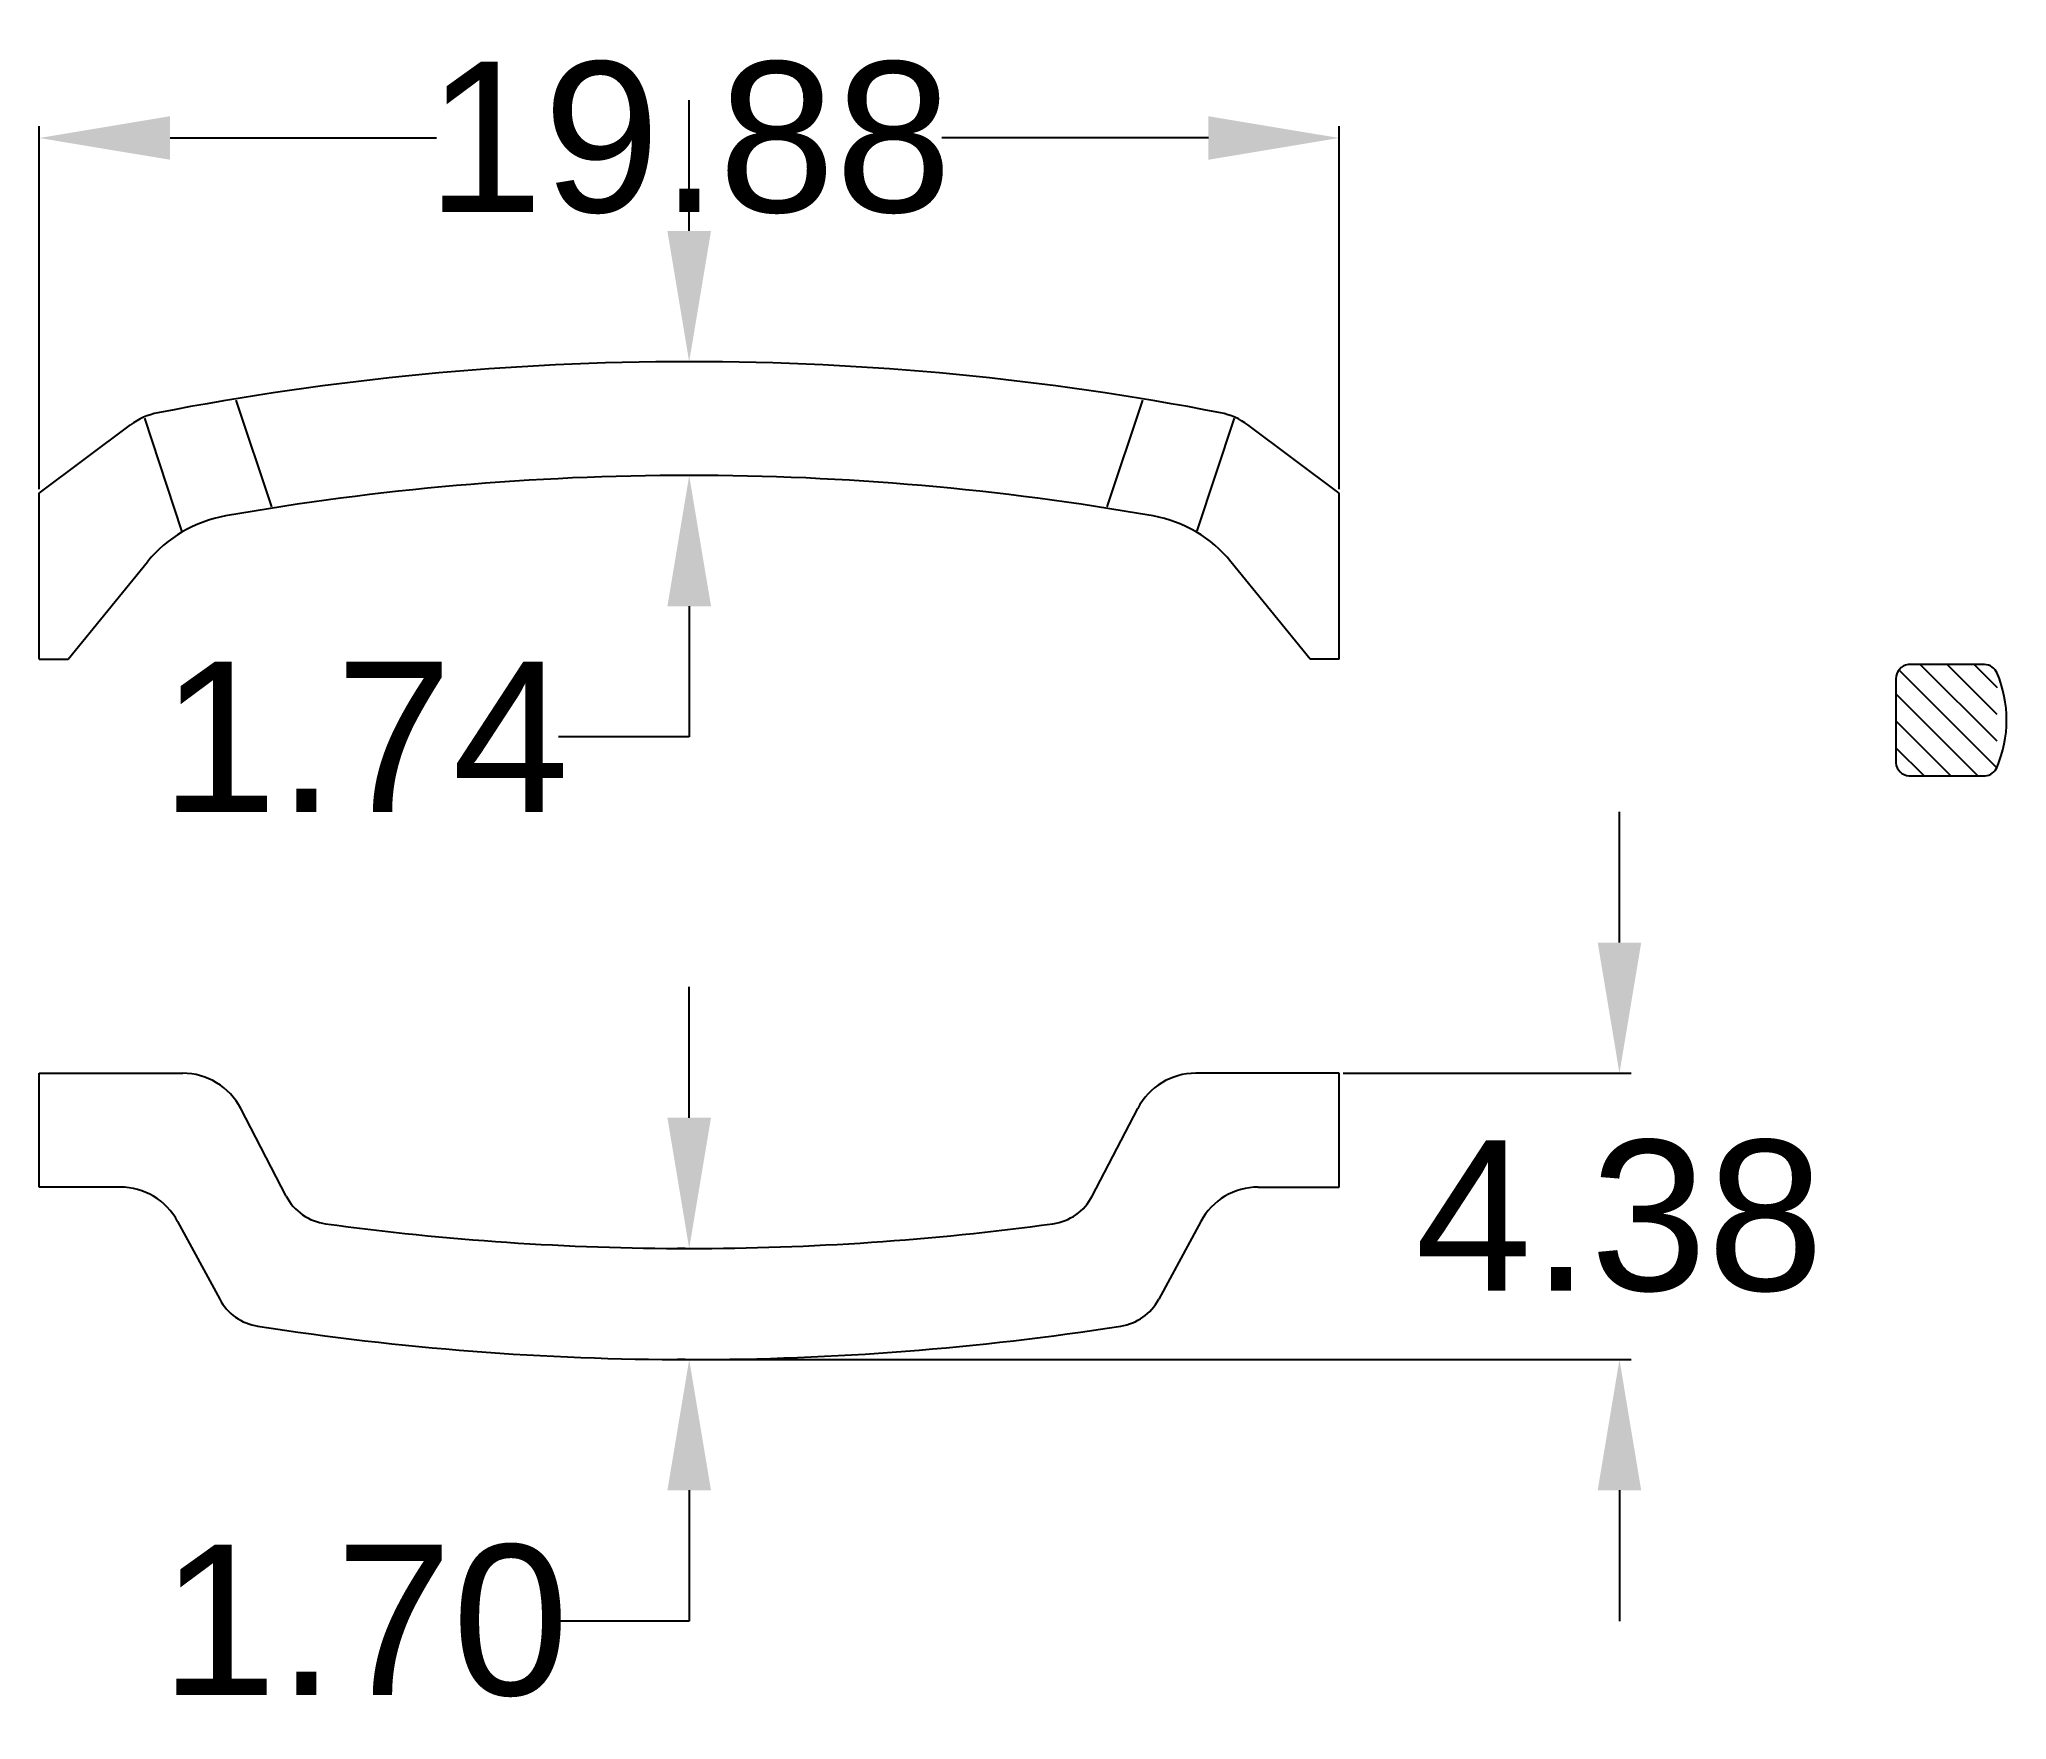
# Model space of a CAD drawing. Header units: millimetres. Extents: x 2399.6 to 2429.7, y 1974.8 to 2000.5.
import ezdxf

# ---------------------------------------------------------------- set-up
doc = ezdxf.new("R2010")
doc.units = ezdxf.units.MM
doc.styles.get("Standard").update_dxf_attribs({"font": 'arial.ttf'})
doc.dimstyles.new('Standard$0', dxfattribs={"dimtxt": 2.3, "dimasz": 2, "dimexe": 1, "dimexo": 1, "dimgap": 1, "dimtad": 0, "dimtih": 1, "dimtoh": 1, "dimdec": 1, "dimzin": 0, "dimdsep": 46, "dimtxsty": 'Standard', "dimcen": 0, "dimclrd": 4, "dimclre": 4, "dimclrt": 4, "dimadec": 1, "dimazin": 0, "dimtfac": 1, "dimtdec": 1, "dimtofl": 0, "dimtmove": 0, "dimatfit": 0, "dimfxl": 1, "dimtolj": 1, "dimtzin": 0, "dimarcsym": 0})

# ---------------------------------------------------------------- blocks, each defined once
blk = doc.blocks.new('*D6')
at = {"color": 0, "lineweight": -2, "transparency": 16777216}
for p, q in [((2399.566, 1993.616), (2399.566, 1999.17)), ((2419.451, 1993.616), (2419.451, 1999.17)), ((2401.566, 1998.99), (2405.644, 1998.99)), ((2417.451, 1998.99), (2413.373, 1998.99))]:
    blk.add_line(p, q, dxfattribs=at)
at = {"color": 0, "transparency": 16777216}
for points in [[(2401.566, 1999.323), (2401.566, 1998.657), (2399.566, 1998.99)], [(2417.451, 1999.323), (2417.451, 1998.657), (2419.451, 1998.99)]]:
    blk.add_solid(points, dxfattribs=at)
at = {"layer": 'Defpoints', "color": 0, "transparency": 16777216}
for p in [(2419.451, 1998.99), (2399.566, 1993.554), (2419.451, 1993.554)]:
    blk.add_point(p, dxfattribs=at)
at = {"color": 0, "lineweight": 9, "transparency": 16777216, "insert": (2409.508, 1998.99), "char_height": 2.3, "attachment_point": 5}
blk.add_mtext('\\A1;19.88', dxfattribs=at)
blk = doc.blocks.new('*D7')
at = {"color": 0, "lineweight": -2, "transparency": 16777216}
for p, q in [((2409.508, 1997.567), (2409.508, 1999.567)), ((2409.446, 1995.567), (2409.328, 1995.567)), ((2409.446, 1993.827), (2409.328, 1993.827)), ((2409.508, 1991.827), (2409.508, 1989.827)), ((2409.508, 1989.827), (2407.508, 1989.827))]:
    blk.add_line(p, q, dxfattribs=at)
at = {"color": 0, "transparency": 16777216}
for points in [[(2409.175, 1997.567), (2409.842, 1997.567), (2409.508, 1995.567)], [(2409.175, 1991.827), (2409.842, 1991.827), (2409.508, 1993.827)]]:
    blk.add_solid(points, dxfattribs=at)
at = {"layer": 'Defpoints', "color": 0, "transparency": 16777216}
for p in [(2409.509, 1995.567), (2409.508, 1993.827), (2409.508, 1993.827)]:
    blk.add_point(p, dxfattribs=at)
at = {"color": 0, "lineweight": 9, "transparency": 16777216, "insert": (2404.544, 1989.827), "char_height": 2.3, "attachment_point": 5}
blk.add_mtext('\\A1;1.74', dxfattribs=at)
blk = doc.blocks.new('*D8')
at = {"color": 0, "lineweight": -2, "transparency": 16777216}
for p, q in [((2423.74, 1986.681), (2423.74, 1988.681)), ((2419.513, 1984.681), (2423.92, 1984.681)), ((2409.571, 1980.301), (2423.92, 1980.301)), ((2423.74, 1978.301), (2423.74, 1976.301))]:
    blk.add_line(p, q, dxfattribs=at)
at = {"color": 0, "transparency": 16777216}
for points in [[(2423.407, 1986.681), (2424.073, 1986.681), (2423.74, 1984.681)], [(2423.407, 1978.301), (2424.073, 1978.301), (2423.74, 1980.301)]]:
    blk.add_solid(points, dxfattribs=at)
at = {"layer": 'Defpoints', "color": 0, "transparency": 16777216}
for p in [(2419.451, 1984.681), (2409.508, 1980.301), (2423.74, 1980.301)]:
    blk.add_point(p, dxfattribs=at)
at = {"color": 0, "lineweight": 9, "transparency": 16777216, "insert": (2423.74, 1982.491), "char_height": 2.3, "attachment_point": 5}
blk.add_mtext('\\A1;4.38', dxfattribs=at)
blk = doc.blocks.new('*D9')
at = {"color": 0, "lineweight": -2, "transparency": 16777216}
for p, q in [((2409.508, 1984.001), (2409.508, 1986.001)), ((2409.446, 1982.001), (2409.328, 1982.001)), ((2409.446, 1980.301), (2409.328, 1980.301)), ((2409.508, 1978.301), (2409.508, 1976.301)), ((2409.508, 1976.301), (2407.508, 1976.301))]:
    blk.add_line(p, q, dxfattribs=at)
at = {"color": 0, "transparency": 16777216}
for points in [[(2409.175, 1984.001), (2409.842, 1984.001), (2409.508, 1982.001)], [(2409.175, 1978.301), (2409.842, 1978.301), (2409.508, 1980.301)]]:
    blk.add_solid(points, dxfattribs=at)
at = {"layer": 'Defpoints', "color": 0, "transparency": 16777216}
for p in [(2409.508, 1982.001), (2409.508, 1980.301), (2409.508, 1980.301)]:
    blk.add_point(p, dxfattribs=at)
at = {"color": 0, "lineweight": 9, "transparency": 16777216, "insert": (2404.543, 1976.301), "char_height": 2.3, "attachment_point": 5}
blk.add_mtext('\\A1;1.70', dxfattribs=at)

msp = doc.modelspace()

# ---------------------------------------------------------------- hatches: boundary and pattern name
h = msp.add_hatch()
h.set_pattern_fill('ANSI31', color=6, scale=2.331, angle=-90)
h.set_pattern_definition([(315, (2609.19184, 2836.9551), (0.20603324, 0.20603324), [])])
edge = h.paths.add_edge_path()
edge.add_arc((2428.189, 1989.451), 0.222, 185.3724, 264.6387)
edge.add_line((2428.168, 1989.23), (2429.334, 1989.23))
edge.add_arc((2429.312, 1989.451), 0.222, 275.6775, 337.4624)
edge.add_line((2429.517, 1989.366), (2429.518, 1990.801))
edge.add_arc((2429.314, 1990.714), 0.222, 23.0768, 87.2864)
edge.add_line((2429.325, 1990.936), (2428.157, 1990.936))
edge.add_arc((2428.192, 1990.715), 0.224, 99.0184, 179.9333)
edge.add_line((2427.968, 1990.715), (2427.968, 1989.43))

# ---------------------------------------------------------------- linework, layer by layer
at = {"color": 7}
for p, q in [((2399.566, 1993.554), (2400.96, 1994.6)), ((2419.451, 1993.554), (2418.057, 1994.6)), ((2399.566, 1991.017), (2399.566, 1993.554)), ((2419.451, 1991.017), (2419.451, 1993.554)), ((2400.007, 1991.017), (2401.22, 1992.507)), ((2419.01, 1991.017), (2417.797, 1992.507)), ((2399.566, 1991.017), (2400.007, 1991.017)), ((2419.451, 1991.017), (2419.01, 1991.017)), ((2399.566, 1984.681), (2401.76, 1984.681)), ((2399.566, 1983.825), (2399.566, 1984.681)), ((2399.566, 1982.94), (2399.566, 1984.681)), ((2419.451, 1984.681), (2417.257, 1984.681)), ((2419.451, 1982.94), (2419.451, 1984.681)), ((2403.343, 1982.802), (2402.647, 1984.142)), ((2415.673, 1982.802), (2416.37, 1984.142)), ((2400.802, 1982.94), (2399.566, 1982.94)), ((2418.215, 1982.94), (2419.451, 1982.94)), ((2401.682, 1982.415), (2402.326, 1981.223)), ((2417.335, 1982.415), (2416.691, 1981.223))]:
    msp.add_line(p, q, dxfattribs=at)
for points in [[(2402.574, 1994.981), (2403.117, 1993.345)], [(2416.443, 1994.981), (2415.9, 1993.345)], [(2401.173, 1994.701), (2401.743, 1992.982)], [(2417.844, 1994.701), (2417.274, 1992.982)]]:
    msp.add_lwpolyline(points, dxfattribs=at)
msp.add_lwpolyline([(2428.157, 1990.936, 0.368498), (2427.968, 1990.715), (2427.968, 1989.43, 0.360349), (2428.168, 1989.23), (2429.334, 1989.23, 0.276314), (2429.517, 1989.366, 0.203127), (2429.518, 1990.801, 0.287735), (2429.325, 1990.936)], format="xyb", close=True)
for centre, radius, start, end in [((2409.508, 1952.882), 42.685, 89.9999, 100.9804), ((2409.508, 1952.882), 42.685, 79.0196, 90.0001), ((2401.573, 1993.784), 1.02, 100.9804, 126.8965), ((2417.444, 1993.784), 1.02, 53.1035, 79.0196), ((2409.508, 1952.882), 40.945, 89.9999, 99.9801), ((2409.508, 1952.882), 40.945, 80.0199, 90.0001), ((2402.756, 1991.257), 1.98, 99.9801, 140.8614), ((2416.261, 1991.257), 1.98, 39.1386, 80.0199), ((2401.76, 1983.681), 1, 27.4686, 90), ((2417.257, 1983.681), 1, 90, 152.5314), ((2400.802, 1981.94), 1, 28.3525, 90), ((2404.053, 1983.171), 0.8, 207.4686, 262.2395), ((2414.964, 1983.171), 0.8, 277.7605, 332.5314), ((2418.215, 1981.94), 1, 90, 151.6475), ((2409.508, 2023.2), 41.199, 262.2395, 270), ((2409.508, 2023.2), 41.199, 270, 277.7605), ((2403.03, 1981.603), 0.8, 208.3525, 261.1475), ((2415.987, 1981.603), 0.8, 278.8525, 331.6475), ((2409.508, 2023.2), 42.899, 261.1475, 270), ((2409.508, 2023.2), 42.899, 270, 278.8525)]:
    msp.add_arc(centre, radius, start, end, dxfattribs=at)

# ---------------------------------------------------------------- dimensions: what is measured, and where the dimension line sits
at = {"color": 3, "lineweight": 9}
dim = msp.add_linear_dim(base=(2419.4506, 1998.9899), p1=(2399.5664, 1993.5536), p2=(2419.4506, 1993.5536), dimstyle='Standard$0', override={"dimexe": 0.18, "dimexo": 0.0625, "dimgap": 0.09, "dimdec": 2, "dimcen": 0.09, "dimclrd": 0, "dimclre": 0, "dimclrt": 0, "dimtdec": 2, "dimatfit": 3, "dimfxl": 1.25}, dxfattribs=at)
dim.commit()
dim.dimension.update_dxf_attribs({"geometry": '*D6', "text_midpoint": (2409.5085, 1998.9899)})
for base, p1, p2, picture, middle in [((2409.508, 1993.827), (2409.509, 1995.567), (2409.508, 1993.827), '*D7', (2404.544, 1989.827)), ((2409.508, 1980.301), (2409.508, 1982.001), (2409.508, 1980.301), '*D9', (2404.543, 1976.301))]:
    dim = msp.add_linear_dim(base=base, p1=p1, p2=p2, angle=90, dimstyle='Standard$0', override={"dimexe": 0.18, "dimexo": 0.0625, "dimgap": 0.09, "dimdec": 2, "dimcen": 0.09, "dimclrd": 0, "dimclre": 0, "dimclrt": 0, "dimtdec": 2, "dimatfit": 3, "dimfxl": 1.25}, dxfattribs=at)
    dim.commit()
    dim.dimension.update_dxf_attribs({"geometry": picture, "text_midpoint": middle})
dim = msp.add_linear_dim(base=(2423.74, 1980.301), p1=(2419.451, 1984.681), p2=(2409.508, 1980.301), angle=90, dimstyle='Standard$0', override={"dimexe": 0.18, "dimexo": 0.0625, "dimgap": 0.09, "dimdec": 2, "dimcen": 0.09, "dimclrd": 0, "dimclre": 0, "dimclrt": 0, "dimtdec": 2, "dimatfit": 3, "dimfxl": 1.25}, dxfattribs=at)
dim.commit()
dim.dimension.update_dxf_attribs({"geometry": '*D8', "text_midpoint": (2423.74, 1982.491), "dimtype": 160})

doc.saveas('drawing.dxf')
